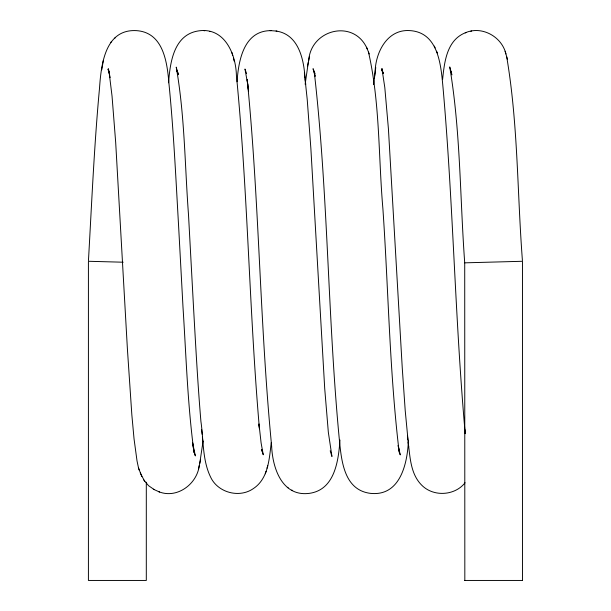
<?xml version="1.0" encoding="UTF-8"?>
<svg xmlns="http://www.w3.org/2000/svg" width="611" height="611" viewBox="0 0 611 611"><rect width="100%" height="100%" fill="white"/><g stroke="black" fill="none" stroke-linecap="round" stroke-linejoin="round"><path stroke-width="0.92" d="M522.458 580.45L522.458 262.058M88.458 260.5C91.749 203.005 94.178 145.426 99.524 88.068C101.121 64.888 104.985 28.694 136.665 30.649C163.633 32.627 167.231 62.788 168.972 83.852C173.661 131.037 175.853 178.435 178.588 225.765L183.01 307.371C186.126 355.64 187.554 404.131 193.993 452.109L192.526 442.524L195.367 455.913L193.504 450.605M305.156 84.249L308.318 62.284M237.06 81.767C238.435 60.726 243.812 30.497 270.978 30.649M203.081 441.089L199.728 463.512M271.253 442.631C269.23 458.892 268.443 478.703 253.244 488.67C239.825 497.996 219.548 493.077 211.551 478.955C202.157 461.435 203.723 440.539 200.912 421.407C197.758 383.914 195.726 346.345 193.603 308.784L188.516 214.919C184.805 165.68 184.828 115.838 176.228 67.126L178.198 74.718M339.983 440.027C338.463 460.579 334.881 489.655 309.586 493.321C282.053 497.094 272.506 467.965 271.651 446.16C259.767 324.258 259.347 201.5 247.203 79.621L248.547 91.054L247.936 85.891M408.408 440.416C407.491 463.26 400.35 496.682 370.281 493.344C342.908 489.778 341.282 458.38 339.09 436.995C327.618 315.314 328.138 192.679 314.176 71.25L315.001 75.627M442.593 79.483C444.388 62.261 446.672 40.295 465.223 32.834C481.758 25.433 501.944 36.683 505.916 53.944M373.611 84.601L375.009 73.236M168.567 82.798C170.064 62.78 173.677 34.972 198.04 30.978C224.329 26.624 235.854 53.737 236.404 75.329C247.959 192.839 249.219 311.106 259.431 428.731L258.972 423.95L261.118 443.059L263.257 454.767L261.607 449.536L262.302 451.613M375.085 72.701C375.253 52.989 386.9 29.061 409.737 30.596C438.667 32.276 440.951 65.469 443.006 87.465C453.217 202.676 454.958 318.476 465.223 433.688L464.734 429.22M374.352 78.239L375.765 67.546M101.747 69.86L102.488 65.507M102.572 64.98L103.328 60.512M308.7 60.443C310.946 28.977 354.464 18.544 367.333 49.163M307.577 66.011L309.471 56.609M158.73 491.695C176.923 499.103 197.101 484.126 199.262 465.551M198.491 469.072L200.477 460.083M265.311 473.815L266.083 471.325M267.015 468.179L267.771 465.75M465.078 482.759C454.744 495.895 433.26 497.102 421.575 485.035C410.393 473.769 410.126 456.883 408.148 442.135M114.784 38.18L115.594 37.37M110.667 42.457L111.469 41.663M465.223 32.834L466.056 32.604M470.821 31.23L471.661 31.001M451.972 74.878L449.719 66.912C460.641 131.502 459.915 197.605 464.719 262.837L522.565 261.279M464.696 580.45L522.588 580.45M88.427 261.279L123.155 262.211M276.073 31.046C298.512 34.178 303.911 59.32 305.004 78.132M270.138 30.588L276.913 31.108M209.397 31.444L210.237 31.581M203.86 30.649L204.7 30.787M143.868 480.017L148.542 485.676L154.148 489.564M153.323 489.212L159.563 492.038M291.821 490.068L292.654 490.602M287.338 487.303L288.155 487.822M193.611 450.971L194.306 452.117L193.359 450.513M141.828 476.519L138.544 468.087L137.024 460.923L134.046 438.912L131.831 414.686L127.409 349.087L115.685 142.47L112.034 96.064L109.132 72.442M144.662 481.338L140.278 472.975M451.361 72.404L450.582 70.899L451.277 72.465M178.145 73.213L177.007 70.945L178.175 74.611M330.2 450.781L331.949 456.478L328.336 432.252L324.716 388.581L310.877 148.61L307.211 99.333L304.377 72.785M383.525 73.633L381.654 69.387L383.059 73.519L381.921 68.501L384.808 87.549L388.428 128.944L402.275 368.227L405.208 410.516L408.66 446.786M436.598 51.209L437.369 52.989M434.352 46.108L435.139 47.933M109.575 72.946L108.002 69.119L109.415 73.954M368.502 52.126C380.118 103.274 378.362 156.615 382.898 208.71C388.443 289.385 389.451 370.518 399.036 450.88L398.151 445.465L400.274 454.897L398.739 450.971M366.547 47.246L369.265 53.997M315.047 73.664L313.053 68.707L315.169 76.505M138.544 468.087L139.3 470.287M246.577 73.671L244.98 69.012L247.829 84.967M506.695 56.808C518.128 123.949 517.196 192.694 522.42 260.507M505.137 51.263L507.451 59.42M231.92 52.508L232.692 55.509M233.402 58.175L234.15 61.1M108.399 68.631L110.125 77.666M305.133 79.239L305.744 84.402M407.415 435.376L407.904 439.844M202.371 436.796L202.86 441.791M201.638 429.48L202.104 434.261M464.719 262.837L464.826 580.45M146.304 482.209L146.304 580.45L88.412 580.45L88.412 262.058"/></g></svg>
